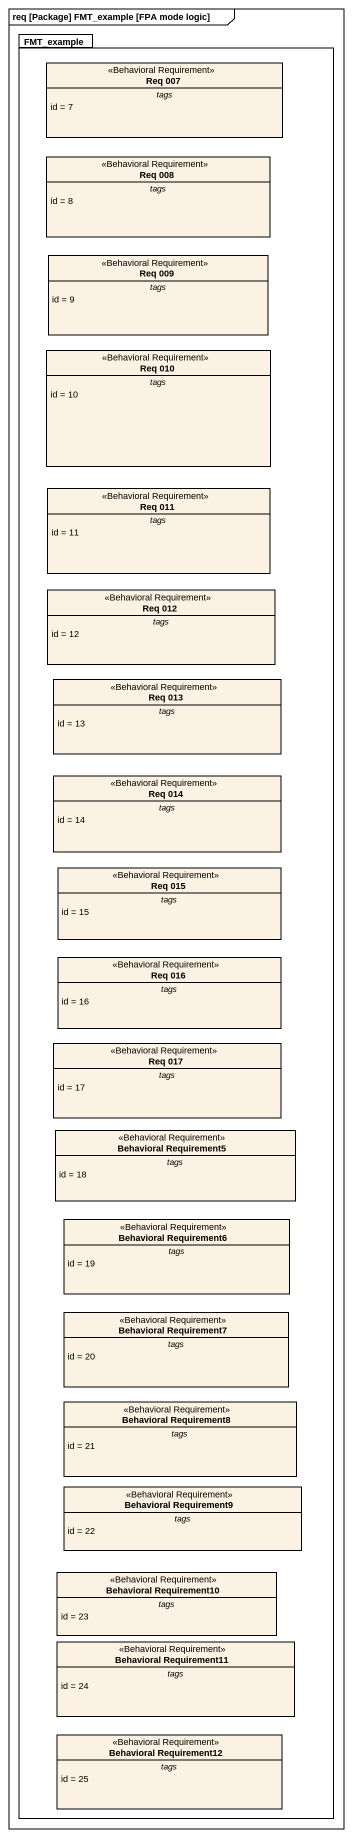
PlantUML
@startuml
mainframe req [Package] FMT_example [FPA mode logic]
hide circle
hide empty members
package FMT_example {
  class "Req 007" as Req_007 <<Behavioral Requirement>> {
    -- tags --
    id = 7
  }
  class "Req 008" as Req_008 <<Behavioral Requirement>> {
    -- tags --
    id = 8
  }
  class "Req 009" as Req_009 <<Behavioral Requirement>> {
    -- tags --
    id = 9
  }
  class "Req 010" as Req_010 <<Behavioral Requirement>> {
    -- tags --
    id = 10
  }
  class "Req 011" as Req_011 <<Behavioral Requirement>> {
    -- tags --
    id = 11
  }
  class "Req 012" as Req_012 <<Behavioral Requirement>> {
    -- tags --
    id = 12
  }
  class "Req 013" as Req_013 <<Behavioral Requirement>> {
    -- tags --
    id = 13
  }
  class "Req 014" as Req_014 <<Behavioral Requirement>> {
    -- tags --
    id = 14
  }
  class "Req 015" as Req_015 <<Behavioral Requirement>> {
    -- tags --
    id = 15
  }
  class "Req 016" as Req_016 <<Behavioral Requirement>> {
    -- tags --
    id = 16
  }
  class "Req 017" as Req_017 <<Behavioral Requirement>> {
    -- tags --
    id = 17
  }
  class "Behavioral Requirement5" as Behavioral_Requirement5 <<Behavioral Requirement>> {
    -- tags --
    id = 18
  }
  class "Behavioral Requirement6" as Behavioral_Requirement6 <<Behavioral Requirement>> {
    -- tags --
    id = 19
  }
  class "Behavioral Requirement7" as Behavioral_Requirement7 <<Behavioral Requirement>> {
    -- tags --
    id = 20
  }
  class "Behavioral Requirement8" as Behavioral_Requirement8 <<Behavioral Requirement>> {
    -- tags --
    id = 21
  }
  class "Behavioral Requirement9" as Behavioral_Requirement9 <<Behavioral Requirement>> {
    -- tags --
    id = 22
  }
  class "Behavioral Requirement10" as Behavioral_Requirement10 <<Behavioral Requirement>> {
    -- tags --
    id = 23
  }
  class "Behavioral Requirement11" as Behavioral_Requirement11 <<Behavioral Requirement>> {
    -- tags --
    id = 24
  }
  class "Behavioral Requirement12" as Behavioral_Requirement12 <<Behavioral Requirement>> {
    -- tags --
    id = 25
  }
}
@enduml
